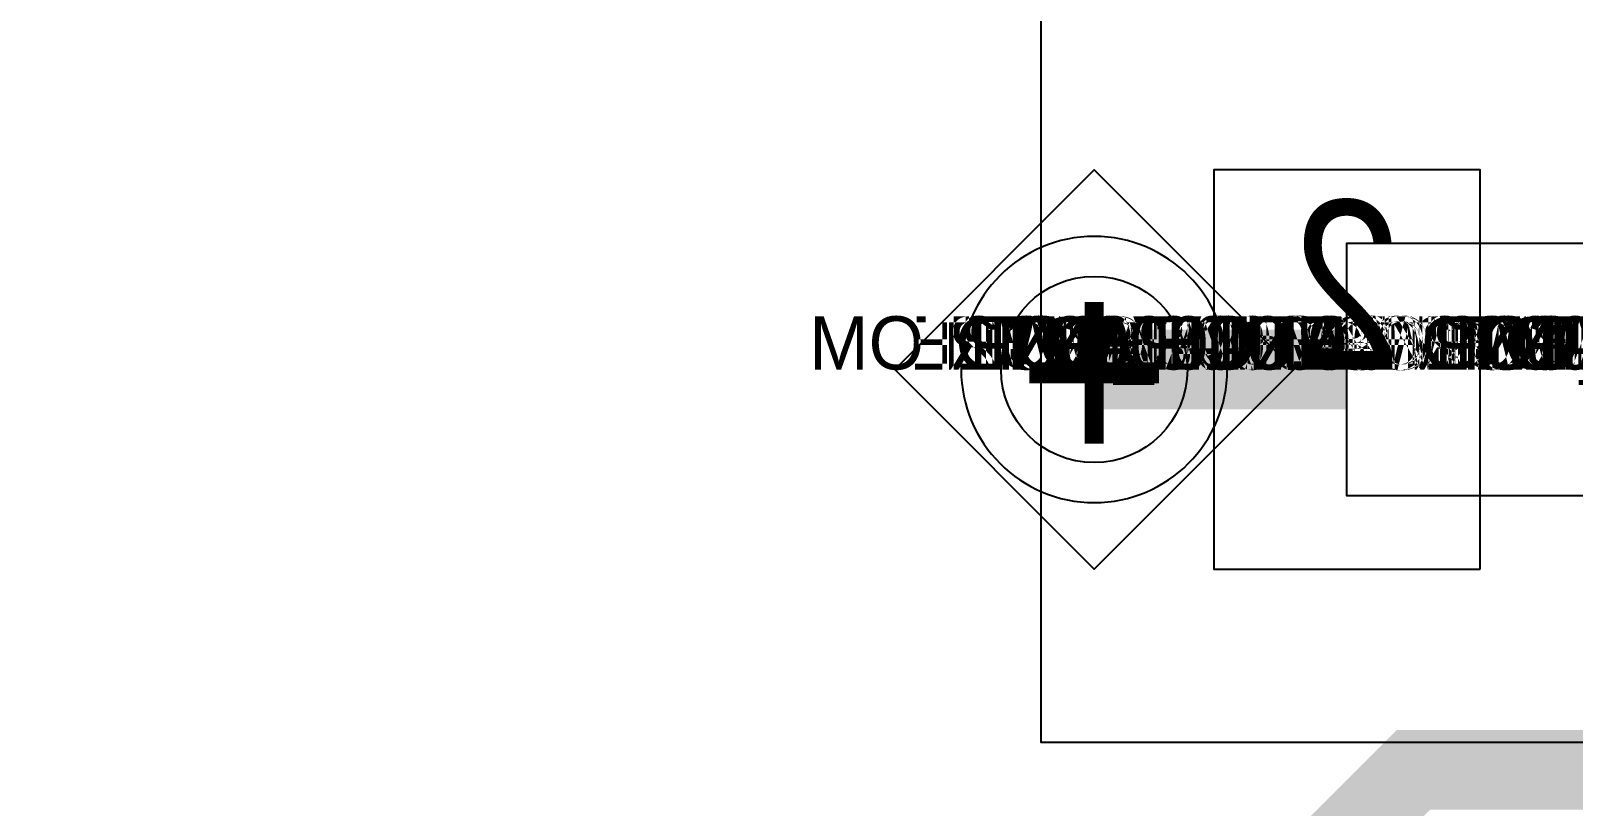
# Model space of a CAD drawing. Extents: x 0 to 323, y 0 to 320.
# Drawn here: x 39.2 to 45, y 14.66 to 17.57 of the extents above; entities that cross this region are included whole.
import ezdxf
from ezdxf.enums import TextEntityAlignment as Align

# ---------------------------------------------------------------- set-up
doc = ezdxf.new("R2010")
doc.units = 0
doc.header["$MEASUREMENT"] = 0
doc.layers.get('0').update_dxf_attribs({"linetype": 'CONTINUOUS'})
for name, color, linetype in [('CDN_FIGURES', 7, 'CONTINUOUS'), ('ETCH_BOTTOM', 7, 'CONTINUOUS'), ('ETCH_GND', 3, 'CONTINUOUS'), ('ETCH_INT1', 4, 'CONTINUOUS'), ('ETCH_INT2', 5, 'CONTINUOUS'), ('ETCH_PWR', 6, 'CONTINUOUS'), ('ETCH_TOP', 2, 'CONTINUOUS'), ('MANUFACTURING_NCLEGEND-1-6', 8, 'CONTINUOUS'), ('PACKAGE_GEOMETRY_ASSEMBLY_TOP', 11, 'CONTINUOUS'), ('PACKAGE_GEOMETRY_PIN_NUMBER', 9, 'CONTINUOUS')]:
    doc.layers.add(name, color=color, linetype=linetype)

# ---------------------------------------------------------------- blocks, each defined once
blk = doc.blocks.new('PAD_INFO')
for tag in ['SHAPE_TYPE', 'PAD_HEIGHT', 'PAD_LAYER', 'PAD_TYPE', 'PAD_WIDTH']:
    blk.add_attdef(tag, (0, 0), '', height=0.2)
at = {"flags": 2}
blk.add_attdef('CDN_TYPE', (0, 0), '', height=0.2, dxfattribs=at)
blk = doc.blocks.new('DRILL_INFO')
at = {"flags": 2}
blk.add_attdef('CDN_TYPE', (0, 0), '', height=0.2, dxfattribs=at)
for tag in ['FSHAPE', 'FCHAR', 'DRILL_HEIGHT', 'DIAMETER', 'PLATED', 'DRILL_WIDTH']:
    blk.add_attdef(tag, (0, 0), '', height=0.2)
blk = doc.blocks.new('VIA0700X0300')
at = {"layer": 'ETCH_BOTTOM'}
blk.add_circle((0, 0), 0.35, dxfattribs=at)
at = {"layer": 'ETCH_GND'}
blk.add_circle((0, 0), 0.35, dxfattribs=at)
at = {"layer": 'ETCH_INT1'}
blk.add_circle((0, 0), 0.35, dxfattribs=at)
at = {"layer": 'ETCH_INT2'}
blk.add_circle((0, 0), 0.35, dxfattribs=at)
at = {"layer": 'ETCH_PWR'}
blk.add_circle((0, 0), 0.35, dxfattribs=at)
at = {"layer": 'ETCH_TOP'}
blk.add_circle((0, 0), 0.35, dxfattribs=at)
ref = blk.add_blockref('PAD_INFO', (0, 0))
ref.add_attrib('PAD_LAYER', 'ETCH_TOP', (0, 0), dxfattribs={"height": 0.2})
ref.add_attrib('SHAPE_TYPE', 'NULL', (0, 0), dxfattribs={"height": 0.2})
ref.add_attrib('PAD_TYPE', 'ANTIPAD', (0, 0), dxfattribs={"height": 0.2})
ref.add_attrib('PAD_WIDTH', '0.000000', (0, 0), dxfattribs={"height": 0.2})
ref.add_attrib('PAD_HEIGHT', '0.000000', (0, 0), dxfattribs={"height": 0.2})
ref = blk.add_blockref('PAD_INFO', (0, 0))
ref.add_attrib('PAD_LAYER', 'ETCH_GND', (0, 0), dxfattribs={"height": 0.2})
ref.add_attrib('SHAPE_TYPE', 'NULL', (0, 0), dxfattribs={"height": 0.2})
ref.add_attrib('PAD_TYPE', 'ANTIPAD', (0, 0), dxfattribs={"height": 0.2})
ref.add_attrib('PAD_WIDTH', '0.000000', (0, 0), dxfattribs={"height": 0.2})
ref.add_attrib('PAD_HEIGHT', '0.000000', (0, 0), dxfattribs={"height": 0.2})
ref = blk.add_blockref('PAD_INFO', (0, 0))
ref.add_attrib('PAD_LAYER', 'ETCH_INT1', (0, 0), dxfattribs={"height": 0.2})
ref.add_attrib('SHAPE_TYPE', 'NULL', (0, 0), dxfattribs={"height": 0.2})
ref.add_attrib('PAD_TYPE', 'ANTIPAD', (0, 0), dxfattribs={"height": 0.2})
ref.add_attrib('PAD_WIDTH', '0.000000', (0, 0), dxfattribs={"height": 0.2})
ref.add_attrib('PAD_HEIGHT', '0.000000', (0, 0), dxfattribs={"height": 0.2})
ref = blk.add_blockref('PAD_INFO', (0, 0))
ref.add_attrib('PAD_LAYER', 'ETCH_INT2', (0, 0), dxfattribs={"height": 0.2})
ref.add_attrib('SHAPE_TYPE', 'NULL', (0, 0), dxfattribs={"height": 0.2})
ref.add_attrib('PAD_TYPE', 'ANTIPAD', (0, 0), dxfattribs={"height": 0.2})
ref.add_attrib('PAD_WIDTH', '0.000000', (0, 0), dxfattribs={"height": 0.2})
ref.add_attrib('PAD_HEIGHT', '0.000000', (0, 0), dxfattribs={"height": 0.2})
ref = blk.add_blockref('PAD_INFO', (0, 0))
ref.add_attrib('PAD_LAYER', 'ETCH_PWR', (0, 0), dxfattribs={"height": 0.2})
ref.add_attrib('SHAPE_TYPE', 'NULL', (0, 0), dxfattribs={"height": 0.2})
ref.add_attrib('PAD_TYPE', 'ANTIPAD', (0, 0), dxfattribs={"height": 0.2})
ref.add_attrib('PAD_WIDTH', '0.000000', (0, 0), dxfattribs={"height": 0.2})
ref.add_attrib('PAD_HEIGHT', '0.000000', (0, 0), dxfattribs={"height": 0.2})
ref = blk.add_blockref('PAD_INFO', (0, 0))
ref.add_attrib('PAD_LAYER', 'ETCH_BOTTOM', (0, 0), dxfattribs={"height": 0.2})
ref.add_attrib('SHAPE_TYPE', 'NULL', (0, 0), dxfattribs={"height": 0.2})
ref.add_attrib('PAD_TYPE', 'ANTIPAD', (0, 0), dxfattribs={"height": 0.2})
ref.add_attrib('PAD_WIDTH', '0.000000', (0, 0), dxfattribs={"height": 0.2})
ref.add_attrib('PAD_HEIGHT', '0.000000', (0, 0), dxfattribs={"height": 0.2})
ref = blk.add_blockref('PAD_INFO', (0, 0))
ref.add_attrib('PAD_LAYER', 'ETCH_TOP', (0, 0), dxfattribs={"height": 0.2})
ref.add_attrib('SHAPE_TYPE', 'NULL', (0, 0), dxfattribs={"height": 0.2})
ref.add_attrib('PAD_TYPE', 'THERMAL', (0, 0), dxfattribs={"height": 0.2})
ref.add_attrib('PAD_WIDTH', '0.000000', (0, 0), dxfattribs={"height": 0.2})
ref.add_attrib('PAD_HEIGHT', '0.000000', (0, 0), dxfattribs={"height": 0.2})
ref = blk.add_blockref('PAD_INFO', (0, 0))
ref.add_attrib('PAD_LAYER', 'ETCH_GND', (0, 0), dxfattribs={"height": 0.2})
ref.add_attrib('SHAPE_TYPE', 'NULL', (0, 0), dxfattribs={"height": 0.2})
ref.add_attrib('PAD_TYPE', 'THERMAL', (0, 0), dxfattribs={"height": 0.2})
ref.add_attrib('PAD_WIDTH', '0.000000', (0, 0), dxfattribs={"height": 0.2})
ref.add_attrib('PAD_HEIGHT', '0.000000', (0, 0), dxfattribs={"height": 0.2})
ref = blk.add_blockref('PAD_INFO', (0, 0))
ref.add_attrib('PAD_LAYER', 'ETCH_INT1', (0, 0), dxfattribs={"height": 0.2})
ref.add_attrib('SHAPE_TYPE', 'NULL', (0, 0), dxfattribs={"height": 0.2})
ref.add_attrib('PAD_TYPE', 'THERMAL', (0, 0), dxfattribs={"height": 0.2})
ref.add_attrib('PAD_WIDTH', '0.000000', (0, 0), dxfattribs={"height": 0.2})
ref.add_attrib('PAD_HEIGHT', '0.000000', (0, 0), dxfattribs={"height": 0.2})
ref = blk.add_blockref('PAD_INFO', (0, 0))
ref.add_attrib('PAD_LAYER', 'ETCH_INT2', (0, 0), dxfattribs={"height": 0.2})
ref.add_attrib('SHAPE_TYPE', 'NULL', (0, 0), dxfattribs={"height": 0.2})
ref.add_attrib('PAD_TYPE', 'THERMAL', (0, 0), dxfattribs={"height": 0.2})
ref.add_attrib('PAD_WIDTH', '0.000000', (0, 0), dxfattribs={"height": 0.2})
ref.add_attrib('PAD_HEIGHT', '0.000000', (0, 0), dxfattribs={"height": 0.2})
ref = blk.add_blockref('PAD_INFO', (0, 0))
ref.add_attrib('PAD_LAYER', 'ETCH_PWR', (0, 0), dxfattribs={"height": 0.2})
ref.add_attrib('SHAPE_TYPE', 'NULL', (0, 0), dxfattribs={"height": 0.2})
ref.add_attrib('PAD_TYPE', 'THERMAL', (0, 0), dxfattribs={"height": 0.2})
ref.add_attrib('PAD_WIDTH', '0.000000', (0, 0), dxfattribs={"height": 0.2})
ref.add_attrib('PAD_HEIGHT', '0.000000', (0, 0), dxfattribs={"height": 0.2})
ref = blk.add_blockref('PAD_INFO', (0, 0))
ref.add_attrib('PAD_LAYER', 'ETCH_BOTTOM', (0, 0), dxfattribs={"height": 0.2})
ref.add_attrib('SHAPE_TYPE', 'NULL', (0, 0), dxfattribs={"height": 0.2})
ref.add_attrib('PAD_TYPE', 'THERMAL', (0, 0), dxfattribs={"height": 0.2})
ref.add_attrib('PAD_WIDTH', '0.000000', (0, 0), dxfattribs={"height": 0.2})
ref.add_attrib('PAD_HEIGHT', '0.000000', (0, 0), dxfattribs={"height": 0.2})
ref = blk.add_blockref('PAD_INFO', (0, 0))
ref.add_attrib('PAD_LAYER', 'ETCH_TOP', (0, 0), dxfattribs={"height": 0.2})
ref.add_attrib('SHAPE_TYPE', 'CIRCLE', (0, 0), dxfattribs={"height": 0.2})
ref.add_attrib('PAD_TYPE', 'REGULAR', (0, 0), dxfattribs={"height": 0.2})
ref.add_attrib('PAD_WIDTH', '0.700000', (0, 0), dxfattribs={"height": 0.2})
ref.add_attrib('PAD_HEIGHT', '0.700000', (0, 0), dxfattribs={"height": 0.2})
ref = blk.add_blockref('PAD_INFO', (0, 0))
ref.add_attrib('PAD_LAYER', 'ETCH_GND', (0, 0), dxfattribs={"height": 0.2})
ref.add_attrib('SHAPE_TYPE', 'CIRCLE', (0, 0), dxfattribs={"height": 0.2})
ref.add_attrib('PAD_TYPE', 'REGULAR', (0, 0), dxfattribs={"height": 0.2})
ref.add_attrib('PAD_WIDTH', '0.700000', (0, 0), dxfattribs={"height": 0.2})
ref.add_attrib('PAD_HEIGHT', '0.700000', (0, 0), dxfattribs={"height": 0.2})
ref = blk.add_blockref('PAD_INFO', (0, 0))
ref.add_attrib('PAD_LAYER', 'ETCH_INT1', (0, 0), dxfattribs={"height": 0.2})
ref.add_attrib('SHAPE_TYPE', 'CIRCLE', (0, 0), dxfattribs={"height": 0.2})
ref.add_attrib('PAD_TYPE', 'REGULAR', (0, 0), dxfattribs={"height": 0.2})
ref.add_attrib('PAD_WIDTH', '0.700000', (0, 0), dxfattribs={"height": 0.2})
ref.add_attrib('PAD_HEIGHT', '0.700000', (0, 0), dxfattribs={"height": 0.2})
ref = blk.add_blockref('PAD_INFO', (0, 0))
ref.add_attrib('PAD_LAYER', 'ETCH_INT2', (0, 0), dxfattribs={"height": 0.2})
ref.add_attrib('SHAPE_TYPE', 'CIRCLE', (0, 0), dxfattribs={"height": 0.2})
ref.add_attrib('PAD_TYPE', 'REGULAR', (0, 0), dxfattribs={"height": 0.2})
ref.add_attrib('PAD_WIDTH', '0.700000', (0, 0), dxfattribs={"height": 0.2})
ref.add_attrib('PAD_HEIGHT', '0.700000', (0, 0), dxfattribs={"height": 0.2})
ref = blk.add_blockref('PAD_INFO', (0, 0))
ref.add_attrib('PAD_LAYER', 'ETCH_PWR', (0, 0), dxfattribs={"height": 0.2})
ref.add_attrib('SHAPE_TYPE', 'CIRCLE', (0, 0), dxfattribs={"height": 0.2})
ref.add_attrib('PAD_TYPE', 'REGULAR', (0, 0), dxfattribs={"height": 0.2})
ref.add_attrib('PAD_WIDTH', '0.700000', (0, 0), dxfattribs={"height": 0.2})
ref.add_attrib('PAD_HEIGHT', '0.700000', (0, 0), dxfattribs={"height": 0.2})
ref = blk.add_blockref('PAD_INFO', (0, 0))
ref.add_attrib('PAD_LAYER', 'ETCH_BOTTOM', (0, 0), dxfattribs={"height": 0.2})
ref.add_attrib('SHAPE_TYPE', 'CIRCLE', (0, 0), dxfattribs={"height": 0.2})
ref.add_attrib('PAD_TYPE', 'REGULAR', (0, 0), dxfattribs={"height": 0.2})
ref.add_attrib('PAD_WIDTH', '0.700000', (0, 0), dxfattribs={"height": 0.2})
ref.add_attrib('PAD_HEIGHT', '0.700000', (0, 0), dxfattribs={"height": 0.2})
ref = blk.add_blockref('DRILL_INFO', (0, 0))
ref.add_attrib('DIAMETER', '0.300000', (0, 0), dxfattribs={"height": 0.2})
ref.add_attrib('PLATED', 'PLATED', (0, 0), dxfattribs={"height": 0.2})
ref.add_attrib('FSHAPE', 'DIAMOND', (0, 0), dxfattribs={"height": 0.2})
ref.add_attrib('FCHAR', '+', (0, 0), dxfattribs={"height": 0.2})
ref.add_attrib('DRILL_WIDTH', '1.500000', (0, 0), dxfattribs={"height": 0.2})
ref.add_attrib('DRILL_HEIGHT', '1.500000', (0, 0), dxfattribs={"height": 0.2})
for tag in ['CDN_TYPE', 'PIN']:
    blk.add_attdef(tag, (0, 0), '', height=0.2)
at = {"flags": 2}
for tag in ['PSTKNAME', 'BBV']:
    blk.add_attdef(tag, (0, 0), '', height=0.2, dxfattribs=at)
blk = doc.blocks.new('FIGURE_DIAMOND')
at = {"layer": 'CDN_FIGURES'}
blk.add_lwpolyline([(-0.5, 0), (0, 0.5), (0.5, 0), (0, -0.5)], close=True, dxfattribs=at)
blk = doc.blocks.new('RC1000X1500TS')
at = {"layer": 'ETCH_TOP'}
blk.add_lwpolyline([(-0.5, -0.75), (-0.5, 0.75), (0.5, 0.75), (0.5, -0.75)], close=True, dxfattribs=at)
ref = blk.add_blockref('PAD_INFO', (0, 0))
ref.add_attrib('PAD_LAYER', 'ETCH_TOP', (0, 0), dxfattribs={"height": 0.2})
ref.add_attrib('SHAPE_TYPE', 'NULL', (0, 0), dxfattribs={"height": 0.2})
ref.add_attrib('PAD_TYPE', 'ANTIPAD', (0, 0), dxfattribs={"height": 0.2})
ref.add_attrib('PAD_WIDTH', '0.000000', (0, 0), dxfattribs={"height": 0.2})
ref.add_attrib('PAD_HEIGHT', '0.000000', (0, 0), dxfattribs={"height": 0.2})
ref = blk.add_blockref('PAD_INFO', (0, 0))
ref.add_attrib('PAD_LAYER', 'ETCH_GND', (0, 0), dxfattribs={"height": 0.2})
ref.add_attrib('SHAPE_TYPE', 'NULL', (0, 0), dxfattribs={"height": 0.2})
ref.add_attrib('PAD_TYPE', 'ANTIPAD', (0, 0), dxfattribs={"height": 0.2})
ref.add_attrib('PAD_WIDTH', '0.000000', (0, 0), dxfattribs={"height": 0.2})
ref.add_attrib('PAD_HEIGHT', '0.000000', (0, 0), dxfattribs={"height": 0.2})
ref = blk.add_blockref('PAD_INFO', (0, 0))
ref.add_attrib('PAD_LAYER', 'ETCH_INT1', (0, 0), dxfattribs={"height": 0.2})
ref.add_attrib('SHAPE_TYPE', 'NULL', (0, 0), dxfattribs={"height": 0.2})
ref.add_attrib('PAD_TYPE', 'ANTIPAD', (0, 0), dxfattribs={"height": 0.2})
ref.add_attrib('PAD_WIDTH', '0.000000', (0, 0), dxfattribs={"height": 0.2})
ref.add_attrib('PAD_HEIGHT', '0.000000', (0, 0), dxfattribs={"height": 0.2})
ref = blk.add_blockref('PAD_INFO', (0, 0))
ref.add_attrib('PAD_LAYER', 'ETCH_INT2', (0, 0), dxfattribs={"height": 0.2})
ref.add_attrib('SHAPE_TYPE', 'NULL', (0, 0), dxfattribs={"height": 0.2})
ref.add_attrib('PAD_TYPE', 'ANTIPAD', (0, 0), dxfattribs={"height": 0.2})
ref.add_attrib('PAD_WIDTH', '0.000000', (0, 0), dxfattribs={"height": 0.2})
ref.add_attrib('PAD_HEIGHT', '0.000000', (0, 0), dxfattribs={"height": 0.2})
ref = blk.add_blockref('PAD_INFO', (0, 0))
ref.add_attrib('PAD_LAYER', 'ETCH_PWR', (0, 0), dxfattribs={"height": 0.2})
ref.add_attrib('SHAPE_TYPE', 'NULL', (0, 0), dxfattribs={"height": 0.2})
ref.add_attrib('PAD_TYPE', 'ANTIPAD', (0, 0), dxfattribs={"height": 0.2})
ref.add_attrib('PAD_WIDTH', '0.000000', (0, 0), dxfattribs={"height": 0.2})
ref.add_attrib('PAD_HEIGHT', '0.000000', (0, 0), dxfattribs={"height": 0.2})
ref = blk.add_blockref('PAD_INFO', (0, 0))
ref.add_attrib('PAD_LAYER', 'ETCH_BOTTOM', (0, 0), dxfattribs={"height": 0.2})
ref.add_attrib('SHAPE_TYPE', 'NULL', (0, 0), dxfattribs={"height": 0.2})
ref.add_attrib('PAD_TYPE', 'ANTIPAD', (0, 0), dxfattribs={"height": 0.2})
ref.add_attrib('PAD_WIDTH', '0.000000', (0, 0), dxfattribs={"height": 0.2})
ref.add_attrib('PAD_HEIGHT', '0.000000', (0, 0), dxfattribs={"height": 0.2})
ref = blk.add_blockref('PAD_INFO', (0, 0))
ref.add_attrib('PAD_LAYER', 'ETCH_TOP', (0, 0), dxfattribs={"height": 0.2})
ref.add_attrib('SHAPE_TYPE', 'NULL', (0, 0), dxfattribs={"height": 0.2})
ref.add_attrib('PAD_TYPE', 'THERMAL', (0, 0), dxfattribs={"height": 0.2})
ref.add_attrib('PAD_WIDTH', '0.000000', (0, 0), dxfattribs={"height": 0.2})
ref.add_attrib('PAD_HEIGHT', '0.000000', (0, 0), dxfattribs={"height": 0.2})
ref = blk.add_blockref('PAD_INFO', (0, 0))
ref.add_attrib('PAD_LAYER', 'ETCH_GND', (0, 0), dxfattribs={"height": 0.2})
ref.add_attrib('SHAPE_TYPE', 'NULL', (0, 0), dxfattribs={"height": 0.2})
ref.add_attrib('PAD_TYPE', 'THERMAL', (0, 0), dxfattribs={"height": 0.2})
ref.add_attrib('PAD_WIDTH', '0.000000', (0, 0), dxfattribs={"height": 0.2})
ref.add_attrib('PAD_HEIGHT', '0.000000', (0, 0), dxfattribs={"height": 0.2})
ref = blk.add_blockref('PAD_INFO', (0, 0))
ref.add_attrib('PAD_LAYER', 'ETCH_INT1', (0, 0), dxfattribs={"height": 0.2})
ref.add_attrib('SHAPE_TYPE', 'NULL', (0, 0), dxfattribs={"height": 0.2})
ref.add_attrib('PAD_TYPE', 'THERMAL', (0, 0), dxfattribs={"height": 0.2})
ref.add_attrib('PAD_WIDTH', '0.000000', (0, 0), dxfattribs={"height": 0.2})
ref.add_attrib('PAD_HEIGHT', '0.000000', (0, 0), dxfattribs={"height": 0.2})
ref = blk.add_blockref('PAD_INFO', (0, 0))
ref.add_attrib('PAD_LAYER', 'ETCH_INT2', (0, 0), dxfattribs={"height": 0.2})
ref.add_attrib('SHAPE_TYPE', 'NULL', (0, 0), dxfattribs={"height": 0.2})
ref.add_attrib('PAD_TYPE', 'THERMAL', (0, 0), dxfattribs={"height": 0.2})
ref.add_attrib('PAD_WIDTH', '0.000000', (0, 0), dxfattribs={"height": 0.2})
ref.add_attrib('PAD_HEIGHT', '0.000000', (0, 0), dxfattribs={"height": 0.2})
ref = blk.add_blockref('PAD_INFO', (0, 0))
ref.add_attrib('PAD_LAYER', 'ETCH_PWR', (0, 0), dxfattribs={"height": 0.2})
ref.add_attrib('SHAPE_TYPE', 'NULL', (0, 0), dxfattribs={"height": 0.2})
ref.add_attrib('PAD_TYPE', 'THERMAL', (0, 0), dxfattribs={"height": 0.2})
ref.add_attrib('PAD_WIDTH', '0.000000', (0, 0), dxfattribs={"height": 0.2})
ref.add_attrib('PAD_HEIGHT', '0.000000', (0, 0), dxfattribs={"height": 0.2})
ref = blk.add_blockref('PAD_INFO', (0, 0))
ref.add_attrib('PAD_LAYER', 'ETCH_BOTTOM', (0, 0), dxfattribs={"height": 0.2})
ref.add_attrib('SHAPE_TYPE', 'NULL', (0, 0), dxfattribs={"height": 0.2})
ref.add_attrib('PAD_TYPE', 'THERMAL', (0, 0), dxfattribs={"height": 0.2})
ref.add_attrib('PAD_WIDTH', '0.000000', (0, 0), dxfattribs={"height": 0.2})
ref.add_attrib('PAD_HEIGHT', '0.000000', (0, 0), dxfattribs={"height": 0.2})
ref = blk.add_blockref('PAD_INFO', (0, 0))
ref.add_attrib('PAD_LAYER', 'ETCH_GND', (0, 0), dxfattribs={"height": 0.2})
ref.add_attrib('SHAPE_TYPE', 'NULL', (0, 0), dxfattribs={"height": 0.2})
ref.add_attrib('PAD_TYPE', 'REGULAR', (0, 0), dxfattribs={"height": 0.2})
ref.add_attrib('PAD_WIDTH', '0.000000', (0, 0), dxfattribs={"height": 0.2})
ref.add_attrib('PAD_HEIGHT', '0.000000', (0, 0), dxfattribs={"height": 0.2})
ref = blk.add_blockref('PAD_INFO', (0, 0))
ref.add_attrib('PAD_LAYER', 'ETCH_INT1', (0, 0), dxfattribs={"height": 0.2})
ref.add_attrib('SHAPE_TYPE', 'NULL', (0, 0), dxfattribs={"height": 0.2})
ref.add_attrib('PAD_TYPE', 'REGULAR', (0, 0), dxfattribs={"height": 0.2})
ref.add_attrib('PAD_WIDTH', '0.000000', (0, 0), dxfattribs={"height": 0.2})
ref.add_attrib('PAD_HEIGHT', '0.000000', (0, 0), dxfattribs={"height": 0.2})
ref = blk.add_blockref('PAD_INFO', (0, 0))
ref.add_attrib('PAD_LAYER', 'ETCH_INT2', (0, 0), dxfattribs={"height": 0.2})
ref.add_attrib('SHAPE_TYPE', 'NULL', (0, 0), dxfattribs={"height": 0.2})
ref.add_attrib('PAD_TYPE', 'REGULAR', (0, 0), dxfattribs={"height": 0.2})
ref.add_attrib('PAD_WIDTH', '0.000000', (0, 0), dxfattribs={"height": 0.2})
ref.add_attrib('PAD_HEIGHT', '0.000000', (0, 0), dxfattribs={"height": 0.2})
ref = blk.add_blockref('PAD_INFO', (0, 0))
ref.add_attrib('PAD_LAYER', 'ETCH_PWR', (0, 0), dxfattribs={"height": 0.2})
ref.add_attrib('SHAPE_TYPE', 'NULL', (0, 0), dxfattribs={"height": 0.2})
ref.add_attrib('PAD_TYPE', 'REGULAR', (0, 0), dxfattribs={"height": 0.2})
ref.add_attrib('PAD_WIDTH', '0.000000', (0, 0), dxfattribs={"height": 0.2})
ref.add_attrib('PAD_HEIGHT', '0.000000', (0, 0), dxfattribs={"height": 0.2})
ref = blk.add_blockref('PAD_INFO', (0, 0))
ref.add_attrib('PAD_LAYER', 'ETCH_BOTTOM', (0, 0), dxfattribs={"height": 0.2})
ref.add_attrib('SHAPE_TYPE', 'NULL', (0, 0), dxfattribs={"height": 0.2})
ref.add_attrib('PAD_TYPE', 'REGULAR', (0, 0), dxfattribs={"height": 0.2})
ref.add_attrib('PAD_WIDTH', '0.000000', (0, 0), dxfattribs={"height": 0.2})
ref.add_attrib('PAD_HEIGHT', '0.000000', (0, 0), dxfattribs={"height": 0.2})
ref = blk.add_blockref('DRILL_INFO', (0, 0))
ref.add_attrib('DIAMETER', '0.000000', (0, 0), dxfattribs={"height": 0.2})
ref.add_attrib('PLATED', 'PLATED', (0, 0), dxfattribs={"height": 0.2})
ref.add_attrib('FSHAPE', 'NULL', (0, 0), dxfattribs={"height": 0.2})
ref.add_attrib('DRILL_WIDTH', '0.000000', (0, 0), dxfattribs={"height": 0.2})
ref.add_attrib('DRILL_HEIGHT', '0.000000', (0, 0), dxfattribs={"height": 0.2})
ref = blk.add_blockref('PAD_INFO', (0, 0))
ref.add_attrib('PAD_LAYER', 'ETCH_TOP', (0, 0), dxfattribs={"height": 0.2})
ref.add_attrib('SHAPE_TYPE', 'RECTANGLE', (0, 0), dxfattribs={"height": 0.2})
ref.add_attrib('PAD_TYPE', 'REGULAR', (0, 0), dxfattribs={"height": 0.2})
ref.add_attrib('PAD_WIDTH', '1.000000', (0, 0), dxfattribs={"height": 0.2})
ref.add_attrib('PAD_HEIGHT', '1.500000', (0, 0), dxfattribs={"height": 0.2})
for tag in ['CDN_TYPE', 'PIN']:
    blk.add_attdef(tag, (0, 0), '', height=0.2)
at = {"flags": 2}
for tag in ['PSTKNAME', 'BBV']:
    blk.add_attdef(tag, (0, 0), '', height=0.2, dxfattribs=at)
blk = doc.blocks.new('F56')
at = {"layer": 'PACKAGE_GEOMETRY_ASSEMBLY_TOP'}
blk.add_lwpolyline([(0, -0.475), (1.75, -0.475), (1.75, 0.475), (0, 0.475)], close=True, dxfattribs=at)
at = {"layer": 'ETCH_TOP'}
ref = blk.add_blockref('RC1000X1500TS', (0, 0), dxfattribs=at)
ref.add_attrib('CDN_TYPE', 'PIN', (0, 0), dxfattribs={"height": 0.2})
ref.add_attrib('PIN', '1', (0, 0), dxfattribs={"height": 0.2})
ref = blk.add_blockref('RC1000X1500TS', (1.75, 0), dxfattribs=at)
ref.add_attrib('CDN_TYPE', 'PIN', (0, 0), dxfattribs={"height": 0.2})
ref.add_attrib('PIN', '2', (0, 0), dxfattribs={"height": 0.2})
at = {"flags": 2}
for tag in ['SYMBOL_TYPE', 'CDN_TYPE', 'REFDES']:
    blk.add_attdef(tag, (0, 0), '', height=0.2, dxfattribs=at)

msp = doc.modelspace()

# ---------------------------------------------------------------- linework, layer by layer
at = {"layer": 'ETCH_BOTTOM'}
for points, format in [([(42.9999, 17.7001), (42.9999, 14.8999), (45.7499, 14.8999), (45.7499, 14.6195), (45.7173, 14.607, 0.543098), (45.4903, 13.5403), (45.7499, 13.2807), (45.7499, 9.0501), (38.0011, 9.0501), (32.1751, 14.8761), (32.1751, 21.1999)], "xyb"), ([(44.15, 16.3, 0.3, 0.3, 0), (43.2, 16.3, 0.3, 0.3, 0)], "xyseb")]:
    msp.add_lwpolyline(points, format=format, dxfattribs=at)
at = {"layer": 'ETCH_INT1'}
msp.add_lwpolyline([(43.7001, 16.3, 1), (42.6999, 16.3, 1)], format="xyb", close=True, dxfattribs=at)
at = {"layer": 'ETCH_PWR'}
msp.add_lwpolyline([(43.2, 16.8001, 1), (43.2, 15.7999, 1)], format="xyb", close=True, dxfattribs=at)
at = {"layer": 'ETCH_TOP'}
msp.add_lwpolyline([(46.468, 17.745, 0.3, 0.3, 0), (46.468, 15.864, 0.3, 0.3, 0), (45.4, 14.796, 0.3, 0.3, 0), (44.4, 14.796, 0.3, 0.3, 0), (44.1, 14.496, 0.3, 0.3, 0), (44.1, 13.4, 0.3, 0.3, 0)], format="xyseb", dxfattribs=at)

# ---------------------------------------------------------------- block references
at = {"xscale": -1}
msp.add_blockref('F56', (45.9, 16.3), dxfattribs=at)
at = {"layer": 'ETCH_TOP'}
msp.add_blockref('VIA0700X0300', (43.2, 16.3), dxfattribs=at)
at = {"layer": 'MANUFACTURING_NCLEGEND-1-6', "xscale": 1.5, "yscale": 1.5}
msp.add_blockref('FIGURE_DIAMOND', (43.2, 16.3), dxfattribs=at)

# ---------------------------------------------------------------- texts
at = {"layer": 'MANUFACTURING_NCLEGEND-1-6'}
msp.add_text('+', height=0.75, dxfattribs=at).set_placement((43.2, 16.3), align=Align.MIDDLE_CENTER)
at = {"layer": 'PACKAGE_GEOMETRY_PIN_NUMBER', "text_generation_flag": 2, "width": 0.88}
msp.add_text('2', height=0.635, dxfattribs=at).set_placement((44.15, 16.3), align=Align.CENTER)

doc.saveas('drawing.dxf')
